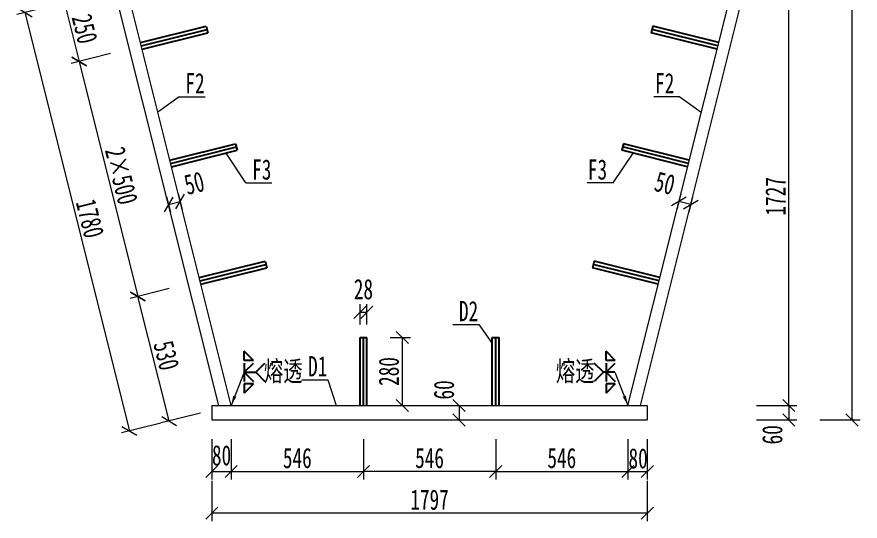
# Model space of a CAD drawing. Header units: millimetres. Extents: x -450182 to -147179, y 306993 to 695793.
# Drawn here: x -421638 to -418160, y 359278 to 361360 of the extents above; entities that cross this region are included whole.
import ezdxf

# ---------------------------------------------------------------- set-up
doc = ezdxf.new("R2010")
doc.units = ezdxf.units.MM
doc.header["$PDMODE"] = 34
doc.linetypes.add('CENTER2', pattern=[28.575, 19.05, -3.175, 3.175, -3.175])
doc.layers.get('Defpoints').update_dxf_attribs({"color": 8})
for name, color, linetype, lineweight in [('标注', 4, 'Continuous', 13), ('横隔板', 6, 'CENTER2', 18), ('细实线', 4, 'Continuous', 15), ('钢板粗线', 1, 'Continuous', 25)]:
    doc.layers.add(name, color=color, linetype=linetype, lineweight=lineweight)
doc.layers.add('焊缝', color=7, linetype='Continuous')
doc.styles.add('111', font='仿宋_GB2312.ttf', dxfattribs={"width": 0.7})
doc.styles.get("Standard").update_dxf_attribs({"font": '仿宋_GB2312.ttf'})
doc.dimstyles.new('200', dxfattribs={"dimscale": 0, "dimtxt": 2.5, "dimasz": 1.5, "dimexe": 1, "dimexo": 1, "dimgap": 0.4, "dimtad": 1, "dimdec": 0, "dimdsep": 46, "dimtxsty": '111', "dimblk": 'OBLIQUE', "dimcen": 0, "dimclrd": 256, "dimclre": 256, "dimclrt": 256, "dimadec": 1, "dimazin": 2, "dimtfac": 1, "dimtdec": 0, "dimtmove": 2, "dimatfit": 3, "dimfxl": 4, "dimfxlon": 1, "dimtolj": 1, "dimlwd": -1, "dimlwe": -1, "dimarcsym": 0})

# ---------------------------------------------------------------- blocks, each defined once
blk = doc.blocks.new('_Oblique')
at = {"color": 0, "linetype": 'ByBlock', "lineweight": -2}
blk.add_line((-0.5, -0.5), (0.5, 0.5), dxfattribs=at)
blk = doc.blocks.new('*D672')
at = {"layer": 'Defpoints', "color": 0, "transparency": 16777216}
for p in [(-420000.4, 359756.1), (-420000.4, 359696.1), (-419814.4, 359696.1)]:
    blk.add_point(p, dxfattribs=at)
at = {"layer": '细实线', "transparency": 16777216}
for p, q in [((-419864.4, 359756.1), (-419781.1, 359756.1)), ((-419814.4, 359756.1), (-419814.4, 359696.1)), ((-419864.4, 359696.1), (-419781.1, 359696.1))]:
    blk.add_line(p, q, dxfattribs=at)
at = {"layer": '细实线', "transparency": 16777216, "xscale": 50, "yscale": 50, "zscale": 50}
for p, rotation in [((-419814.4, 359756.1), 90), ((-419814.4, 359696.1), 270)]:
    blk.add_blockref('_Oblique', p, dxfattribs=dict(at, rotation=rotation))
at = {"layer": '细实线', "transparency": 16777216, "insert": (-419876.1, 359820.1), "char_height": 83.33, "attachment_point": 5, "rotation": 90, "style": '111'}
blk.add_mtext('\\A1;60', dxfattribs=at)
blk = doc.blocks.new('*D926')
at = {"layer": 'Defpoints', "color": 0, "transparency": 16777216}
for p in [(-420834.3, 359756.1), (-420754.3, 359756.1), (-420754.3, 359483.3)]:
    blk.add_point(p, dxfattribs=at)
at = {"layer": '细实线', "transparency": 16777216}
for p, q in [((-420834.3, 359616.7), (-420834.3, 359450)), ((-420754.3, 359616.7), (-420754.3, 359450)), ((-420834.3, 359483.3), (-420754.3, 359483.3))]:
    blk.add_line(p, q, dxfattribs=at)
at = {"layer": '细实线', "transparency": 16777216, "xscale": 50.00000000000004, "yscale": 50.00000000000004, "zscale": 50.00000000000004, "rotation": 180}
blk.add_blockref('_Oblique', (-420834.3, 359483.3), dxfattribs=at)
at = {"layer": '细实线', "transparency": 16777216, "xscale": 50.00000000000004, "yscale": 50.00000000000004, "zscale": 50.00000000000004}
blk.add_blockref('_Oblique', (-420754.3, 359483.3), dxfattribs=at)
at = {"layer": '细实线', "transparency": 16777216, "insert": (-420793.9, 359549.6), "char_height": 83.33, "attachment_point": 5, "style": '111'}
blk.add_mtext('\\A1;80', dxfattribs=at)
blk = doc.blocks.new('*D927')
at = {"layer": 'Defpoints', "color": 0, "transparency": 16777216}
for p in [(-420754.3, 359756.1), (-420208.7, 359756.1), (-420208.7, 359483.3)]:
    blk.add_point(p, dxfattribs=at)
at = {"layer": '细实线', "transparency": 16777216}
for p, q in [((-420754.3, 359616.7), (-420754.3, 359450)), ((-420208.7, 359616.7), (-420208.7, 359450)), ((-420754.3, 359483.3), (-420208.7, 359483.3))]:
    blk.add_line(p, q, dxfattribs=at)
at = {"layer": '细实线', "transparency": 16777216, "xscale": 50.00000000000004, "yscale": 50.00000000000004, "zscale": 50.00000000000004, "rotation": 180}
blk.add_blockref('_Oblique', (-420754.3, 359483.3), dxfattribs=at)
at = {"layer": '细实线', "transparency": 16777216, "xscale": 50.00000000000004, "yscale": 50.00000000000004, "zscale": 50.00000000000004}
blk.add_blockref('_Oblique', (-420208.7, 359483.3), dxfattribs=at)
at = {"layer": '细实线', "transparency": 16777216, "insert": (-420481.5, 359538.3), "char_height": 83.33, "attachment_point": 5, "style": '111'}
blk.add_mtext('\\A1;546', dxfattribs=at)
blk = doc.blocks.new('*D928')
at = {"layer": 'Defpoints', "color": 0, "transparency": 16777216}
for p in [(-419663.1, 359756.1), (-419117.5, 359756.1), (-419117.5, 359483.3)]:
    blk.add_point(p, dxfattribs=at)
at = {"layer": '细实线', "transparency": 16777216}
for p, q in [((-419663.1, 359616.7), (-419663.1, 359450)), ((-419117.5, 359616.7), (-419117.5, 359450)), ((-419663.1, 359483.3), (-419117.5, 359483.3))]:
    blk.add_line(p, q, dxfattribs=at)
at = {"layer": '细实线', "transparency": 16777216, "xscale": 50.00000000000004, "yscale": 50.00000000000004, "zscale": 50.00000000000004, "rotation": 180}
blk.add_blockref('_Oblique', (-419663.1, 359483.3), dxfattribs=at)
at = {"layer": '细实线', "transparency": 16777216, "xscale": 50.00000000000004, "yscale": 50.00000000000004, "zscale": 50.00000000000004}
blk.add_blockref('_Oblique', (-419117.5, 359483.3), dxfattribs=at)
at = {"layer": '细实线', "transparency": 16777216, "insert": (-419390.3, 359538.3), "char_height": 83.33, "attachment_point": 5, "style": '111'}
blk.add_mtext('\\A1;546', dxfattribs=at)
blk = doc.blocks.new('*D929')
at = {"layer": 'Defpoints', "color": 0, "transparency": 16777216}
for p in [(-419117.5, 359756.1), (-419037.5, 359756.1), (-419037.5, 359483.3)]:
    blk.add_point(p, dxfattribs=at)
at = {"layer": '细实线', "transparency": 16777216}
for p, q in [((-419117.5, 359616.7), (-419117.5, 359450)), ((-419037.5, 359616.7), (-419037.5, 359450)), ((-419117.5, 359483.3), (-419037.5, 359483.3))]:
    blk.add_line(p, q, dxfattribs=at)
at = {"layer": '细实线', "transparency": 16777216, "xscale": 50.00000000000004, "yscale": 50.00000000000004, "zscale": 50.00000000000004, "rotation": 180}
blk.add_blockref('_Oblique', (-419117.5, 359483.3), dxfattribs=at)
at = {"layer": '细实线', "transparency": 16777216, "xscale": 50.00000000000004, "yscale": 50.00000000000004, "zscale": 50.00000000000004}
blk.add_blockref('_Oblique', (-419037.5, 359483.3), dxfattribs=at)
at = {"layer": '细实线', "transparency": 16777216, "insert": (-419075.6, 359537), "char_height": 83.33, "attachment_point": 5, "style": '111'}
blk.add_mtext('\\A1;80', dxfattribs=at)
blk = doc.blocks.new('*D930')
at = {"layer": 'Defpoints', "color": 0, "transparency": 16777216}
for p in [(-420834.3, 359696.1), (-419037.5, 359696.1), (-420834.3, 359311.7)]:
    blk.add_point(p, dxfattribs=at)
at = {"layer": '标注', "transparency": 16777216}
for p, q in [((-420834.3, 359445), (-420834.3, 359278.4)), ((-419037.5, 359445), (-419037.5, 359278.4)), ((-419037.5, 359311.7), (-420834.3, 359311.7))]:
    blk.add_line(p, q, dxfattribs=at)
at = {"layer": '标注', "transparency": 16777216, "xscale": 49.99999999999995, "yscale": 49.99999999999995, "zscale": 49.99999999999995}
for p, rotation in [((-420834.3, 359311.7), 179.9999999999982), ((-419037.5, 359311.7), 359.9999999999982)]:
    blk.add_blockref('_Oblique', p, dxfattribs=dict(at, rotation=rotation))
at = {"layer": '标注', "transparency": 16777216, "insert": (-419935.9, 359366.7), "char_height": 83.33, "attachment_point": 5, "style": '111'}
blk.add_mtext('\\A1;1797', dxfattribs=at)
blk = doc.blocks.new('*D678')
at = {"layer": 'Defpoints', "color": 0, "transparency": 16777216}
for p in [(-418685.9, 361482.6), (-418454, 361482.6), (-419117.5, 359756.1)]:
    blk.add_point(p, dxfattribs=at)
at = {"layer": '细实线', "transparency": 16777216}
for p, q in [((-418587.3, 361482.6), (-418420.6, 361482.6)), ((-418454, 359756.1), (-418454, 361482.6)), ((-418587.3, 359756.1), (-418420.6, 359756.1))]:
    blk.add_line(p, q, dxfattribs=at)
at = {"layer": '细实线', "transparency": 16777216, "xscale": 50.00000000000004, "yscale": 50.00000000000004, "zscale": 50.00000000000004}
for p, rotation in [((-418454, 361482.6), 90), ((-418454, 359756.1), 270)]:
    blk.add_blockref('_Oblique', p, dxfattribs=dict(at, rotation=rotation))
at = {"layer": '细实线', "transparency": 16777216, "insert": (-418509, 360619.3), "char_height": 83.33, "attachment_point": 5, "rotation": 90, "style": '111'}
blk.add_mtext('\\A1;1727', dxfattribs=at)
blk = doc.blocks.new('*D931')
at = {"layer": 'Defpoints', "color": 0, "transparency": 16777216}
for p in [(-419276.8, 359756.1), (-419276.8, 359696.1), (-418454, 359696.1)]:
    blk.add_point(p, dxfattribs=at)
at = {"layer": '细实线', "transparency": 16777216}
for p, q in [((-418587.3, 359756.1), (-418420.6, 359756.1)), ((-418454, 359756.1), (-418454, 359696.1)), ((-418587.3, 359696.1), (-418420.6, 359696.1))]:
    blk.add_line(p, q, dxfattribs=at)
at = {"layer": '细实线', "transparency": 16777216, "xscale": 50.00000000000004, "yscale": 50.00000000000004, "zscale": 50.00000000000004}
for p, rotation in [((-418454, 359756.1), 90), ((-418454, 359696.1), 270)]:
    blk.add_blockref('_Oblique', p, dxfattribs=dict(at, rotation=rotation))
at = {"layer": '细实线', "transparency": 16777216, "insert": (-418521.4, 359634.8), "char_height": 83.33, "attachment_point": 5, "rotation": 90, "style": '111'}
blk.add_mtext('\\A1;60', dxfattribs=at)
blk = doc.blocks.new('*D932')
at = {"layer": 'Defpoints', "color": 0, "transparency": 16777216}
for p in [(-419253.4, 363249.1), (-418192.9, 363249.1), (-419162.8, 359696.1)]:
    blk.add_point(p, dxfattribs=at)
at = {"layer": '细实线', "transparency": 16777216}
for p, q in [((-418326.2, 363249.1), (-418159.6, 363249.1)), ((-418192.9, 359696.1), (-418192.9, 363249.1)), ((-418326.2, 359696.1), (-418159.6, 359696.1))]:
    blk.add_line(p, q, dxfattribs=at)
at = {"layer": '细实线', "transparency": 16777216, "xscale": 50.00000000000004, "yscale": 50.00000000000004, "zscale": 50.00000000000004}
for p, rotation in [((-418192.9, 363249.1), 90), ((-418192.9, 359696.1), 270)]:
    blk.add_blockref('_Oblique', p, dxfattribs=dict(at, rotation=rotation))
at = {"layer": '细实线', "transparency": 16777216, "insert": (-418247.9, 361472.6), "char_height": 83.33, "attachment_point": 5, "rotation": 90, "style": '111'}
blk.add_mtext('\\A1;3553', dxfattribs=at)
blk = doc.blocks.new('*D737')
at = {"layer": 'Defpoints', "color": 0, "transparency": 16777216}
for p in [(-420194.7, 360140.4), (-420222.7, 360036.1), (-420194.7, 360036.1)]:
    blk.add_point(p, dxfattribs=at)
at = {"layer": '细实线', "transparency": 16777216}
for p, q in [((-420222.7, 360090.4), (-420222.7, 360173.7)), ((-420194.7, 360090.4), (-420194.7, 360173.7)), ((-420222.7, 360140.4), (-420194.7, 360140.4))]:
    blk.add_line(p, q, dxfattribs=at)
at = {"layer": '细实线', "transparency": 16777216, "xscale": 50, "yscale": 50, "zscale": 50, "rotation": 180}
blk.add_blockref('_Oblique', (-420222.7, 360140.4), dxfattribs=at)
at = {"layer": '细实线', "transparency": 16777216, "xscale": 50, "yscale": 50, "zscale": 50}
blk.add_blockref('_Oblique', (-420194.7, 360140.4), dxfattribs=at)
at = {"layer": '细实线', "transparency": 16777216, "insert": (-420208.7, 360235.4), "char_height": 83.33, "attachment_point": 5, "style": '111'}
blk.add_mtext('\\A1;28', dxfattribs=at)
blk = doc.blocks.new('*D738')
at = {"layer": 'Defpoints', "color": 0, "transparency": 16777216}
for p in [(-420194.7, 360036.1), (-420194.7, 359756.1), (-420048.4, 359756.1)]:
    blk.add_point(p, dxfattribs=at)
at = {"layer": '细实线', "transparency": 16777216}
for p, q in [((-420098.4, 360036.1), (-420015.1, 360036.1)), ((-420048.4, 360036.1), (-420048.4, 359756.1)), ((-420098.4, 359756.1), (-420015.1, 359756.1))]:
    blk.add_line(p, q, dxfattribs=at)
at = {"layer": '细实线', "transparency": 16777216, "xscale": 50, "yscale": 50, "zscale": 50}
for p, rotation in [((-420048.4, 360036.1), 90), ((-420048.4, 359756.1), 270)]:
    blk.add_blockref('_Oblique', p, dxfattribs=dict(at, rotation=rotation))
at = {"layer": '细实线', "transparency": 16777216, "insert": (-420103.4, 359896.1), "char_height": 83.33, "attachment_point": 5, "rotation": 90, "style": '111'}
blk.add_mtext('\\A1;280', dxfattribs=at)
blk = doc.blocks.new('28-280加劲 无过焊孔')
at = {"layer": 'Defpoints'}
blk.add_line((0, 0), (0, -280), dxfattribs=at)
at = {"layer": '钢板粗线'}
for p, q in [((-14, 0), (-14, -280)), ((14, 0), (14, -280)), ((14, -280), (-14, -280))]:
    blk.add_line(p, q, dxfattribs=at)
blk = doc.blocks.new('*D1005')
at = {"layer": 'Defpoints', "color": 0, "transparency": 16777216}
for p in [(-420208.7, 359756.1), (-419663.1, 359756.1), (-420208.7, 359483.3)]:
    blk.add_point(p, dxfattribs=at)
at = {"layer": '标注', "transparency": 16777216}
for p, q in [((-420208.7, 359616.7), (-420208.7, 359450)), ((-419663.1, 359616.7), (-419663.1, 359450)), ((-419663.1, 359483.3), (-420208.7, 359483.3))]:
    blk.add_line(p, q, dxfattribs=at)
at = {"layer": '标注', "transparency": 16777216, "xscale": 49.99999999999987, "yscale": 49.99999999999987, "zscale": 49.99999999999987, "rotation": 180}
blk.add_blockref('_Oblique', (-420208.7, 359483.3), dxfattribs=at)
at = {"layer": '标注', "transparency": 16777216, "xscale": 49.99999999999987, "yscale": 49.99999999999987, "zscale": 49.99999999999987}
blk.add_blockref('_Oblique', (-419663.1, 359483.3), dxfattribs=at)
at = {"layer": '标注', "transparency": 16777216, "insert": (-419935.9, 359538.3), "char_height": 83.33, "attachment_point": 5, "style": '111'}
blk.add_mtext('\\A1;546', dxfattribs=at)
blk = doc.blocks.new('*D754')
at = {"layer": 'Defpoints', "color": 0, "transparency": 16777216}
for p in [(-421029.3, 360650), (-420980.8, 360662.1), (-420964.7, 360597.8)]:
    blk.add_point(p, dxfattribs=at)
at = {"layer": '细实线', "transparency": 16777216}
for p, q in [((-421021.2, 360617.7), (-421005.1, 360553.3)), ((-420972.7, 360629.8), (-420956.6, 360565.4)), ((-421013.2, 360585.6), (-420964.7, 360597.8))]:
    blk.add_line(p, q, dxfattribs=at)
at = {"layer": '细实线', "transparency": 16777216, "xscale": 50, "yscale": 50, "zscale": 50}
for p, rotation in [((-421013.2, 360585.6), 194.0362434679103), ((-420964.7, 360597.8), 14.0362434679103)]:
    blk.add_blockref('_Oblique', p, dxfattribs=dict(at, rotation=rotation))
at = {"layer": '细实线', "transparency": 16777216, "insert": (-420906.6, 360673.4), "char_height": 83.33, "attachment_point": 5, "rotation": 14.0362, "style": '111'}
blk.add_mtext('\\A1;50', dxfattribs=at)
blk = doc.blocks.new('*D757')
at = {"layer": 'Defpoints', "color": 0, "transparency": 16777216}
for p in [(-418891, 360662.1), (-418842.5, 360650), (-418907.1, 360597.8)]:
    blk.add_point(p, dxfattribs=at)
at = {"layer": '细实线', "transparency": 16777216}
for p, q in [((-418899.1, 360629.8), (-418915.2, 360565.4)), ((-418850.6, 360617.7), (-418866.7, 360553.3)), ((-418858.6, 360585.6), (-418907.1, 360597.8))]:
    blk.add_line(p, q, dxfattribs=at)
at = {"layer": '细实线', "transparency": 16777216, "xscale": 50, "yscale": 50, "zscale": 50}
for p, rotation in [((-418907.1, 360597.8), 165.9637565320897), ((-418858.6, 360585.6), 345.9637565320897)]:
    blk.add_blockref('_Oblique', p, dxfattribs=dict(at, rotation=rotation))
at = {"layer": '细实线', "transparency": 16777216, "insert": (-418965.3, 360673.4), "char_height": 83.33, "attachment_point": 5, "rotation": 345.9638, "style": '111'}
blk.add_mtext('\\A1;50', dxfattribs=at)
blk = doc.blocks.new('*D803')
at = {"layer": 'Defpoints', "color": 0, "transparency": 16777216}
for p in [(-421185.9, 361482.6), (-421125.3, 361240), (-421381.7, 361175.9)]:
    blk.add_point(p, dxfattribs=at)
at = {"layer": '标注', "transparency": 16777216}
for p, q in [((-421313, 361450.8), (-421474.7, 361410.4)), ((-421442.4, 361418.5), (-421381.7, 361175.9)), ((-421252.4, 361208.3), (-421414.1, 361167.8))]:
    blk.add_line(p, q, dxfattribs=at)
at = {"layer": '标注', "transparency": 16777216, "xscale": 50, "yscale": 50, "zscale": 50}
for p, rotation in [((-421442.4, 361418.5), 104.0362434683212), ((-421381.7, 361175.9), 284.0362434683212)]:
    blk.add_blockref('_Oblique', p, dxfattribs=dict(at, rotation=rotation))
at = {"layer": '标注', "transparency": 16777216, "insert": (-421358.7, 361310.5), "char_height": 83.33, "attachment_point": 5, "rotation": 284.0362, "style": '111'}
blk.add_mtext('\\A1;250', dxfattribs=at)
blk = doc.blocks.new('*D804')
at = {"layer": 'Defpoints', "color": 0, "transparency": 16777216}
for p in [(-421125.3, 361240), (-420882.7, 360269.9), (-421139.2, 360205.8)]:
    blk.add_point(p, dxfattribs=at)
at = {"layer": '标注', "transparency": 16777216}
for p, q in [((-421252.4, 361208.3), (-421414.1, 361167.8)), ((-421381.7, 361175.9), (-421139.2, 360205.8)), ((-421009.8, 360238.1), (-421171.5, 360197.7))]:
    blk.add_line(p, q, dxfattribs=at)
at = {"layer": '标注', "transparency": 16777216, "xscale": 50, "yscale": 50, "zscale": 50}
for p, rotation in [((-421381.7, 361175.9), 104.036243467687), ((-421139.2, 360205.8), 284.0362434676871)]:
    blk.add_blockref('_Oblique', p, dxfattribs=dict(at, rotation=rotation))
at = {"layer": '标注', "transparency": 16777216, "insert": (-421207.1, 360704.2), "char_height": 83.33, "attachment_point": 5, "rotation": 284.0362, "style": '111'}
blk.add_mtext('\\A1;2×500', dxfattribs=at)
blk = doc.blocks.new('*D1019')
at = {"layer": 'Defpoints', "color": 0, "transparency": 16777216}
for p in [(-421185.9, 361482.6), (-420754.3, 359756.1), (-421174.4, 359651)]:
    blk.add_point(p, dxfattribs=at)
at = {"layer": '标注', "transparency": 16777216}
for p, q in [((-421476.7, 361409.9), (-421638.4, 361369.4)), ((-421606.1, 361377.5), (-421174.4, 359651)), ((-421045.1, 359683.4), (-421206.8, 359642.9))]:
    blk.add_line(p, q, dxfattribs=at)
at = {"layer": '标注', "transparency": 16777216, "xscale": 49.99999999999987, "yscale": 49.99999999999987, "zscale": 49.99999999999987}
for p, rotation in [((-421606.1, 361377.5), 104.0362434679265), ((-421174.4, 359651), 284.0362434679265)]:
    blk.add_blockref('_Oblique', p, dxfattribs=dict(at, rotation=rotation))
at = {"layer": '标注', "transparency": 16777216, "insert": (-421336.9, 360527.6), "char_height": 83.33, "attachment_point": 5, "rotation": 284.0362, "style": '111'}
blk.add_mtext('\\A1;1780', dxfattribs=at)
blk = doc.blocks.new('*D1021')
at = {"layer": 'Defpoints', "color": 0, "transparency": 16777216}
for p in [(-420882.7, 360269.9), (-421139.2, 360205.8), (-420754.3, 359756.1)]:
    blk.add_point(p, dxfattribs=at)
at = {"layer": '标注', "transparency": 16777216}
for p, q in [((-421009.8, 360238.1), (-421171.5, 360197.7)), ((-421010.7, 359692), (-421139.2, 360205.8)), ((-420881.4, 359724.3), (-421043.1, 359683.9))]:
    blk.add_line(p, q, dxfattribs=at)
at = {"layer": '标注', "transparency": 16777216, "xscale": 49.99999999999987, "yscale": 49.99999999999987, "zscale": 49.99999999999987}
for p, rotation in [((-421139.2, 360205.8), 104.0362434678914), ((-421010.7, 359692), 284.0362434678914)]:
    blk.add_blockref('_Oblique', p, dxfattribs=dict(at, rotation=rotation))
at = {"layer": '标注', "transparency": 16777216, "insert": (-421021.6, 359962.2), "char_height": 83.33, "attachment_point": 5, "rotation": 284.0362, "style": '111'}
blk.add_mtext('\\A1;530', dxfattribs=at)

msp = doc.modelspace()

# ---------------------------------------------------------------- linework, layer by layer
at = {"layer": '横隔板', "color": 2, "ltscale": 550}
for p, q in [((-420805.8, 359756.1), (-421237.4, 361482.6)), ((-420754.3, 359756.1), (-421185.9, 361482.6)), ((-419117.5, 359756.1), (-418685.9, 361482.6)), ((-419066, 359756.1), (-418634.4, 361482.6)), ((-420834.3, 359756.1), (-419037.5, 359756.1)), ((-420834.3, 359756.1), (-420834.3, 359696.1)), ((-419037.5, 359756.1), (-419037.5, 359696.1)), ((-420834.3, 359696.1), (-419037.5, 359696.1))]:
    msp.add_line(p, q, dxfattribs=at)
at = {"layer": '焊缝', "color": 4}
for p, q in [((-420662.3, 359941.7), (-420700.1, 359979.5)), ((-420700.1, 359941.7), (-420700.1, 359979.5)), ((-419169.8, 359941.7), (-419207.6, 359979.5)), ((-419207.6, 359941.7), (-419207.6, 359979.5)), ((-420662.3, 359941.7), (-420700.1, 359941.7)), ((-420700.1, 359893.1), (-420662.3, 359930.9)), ((-420700.1, 359930.9), (-420700.1, 359855.3)), ((-420653.2, 359893.1), (-420615.4, 359930.9)), ((-419218.6, 359893.1), (-419256.4, 359930.9)), ((-419169.8, 359941.7), (-419207.6, 359941.7)), ((-419207.6, 359893.1), (-419169.8, 359930.9)), ((-419207.6, 359930.9), (-419207.6, 359855.3)), ((-420700.1, 359893.1), (-420653.2, 359893.1)), ((-420700.1, 359893.1), (-420662.3, 359855.3)), ((-420653.2, 359893.1), (-420615.4, 359855.3)), ((-419218.6, 359893.1), (-419256.4, 359855.3)), ((-419171.7, 359893.1), (-419218.6, 359893.1)), ((-419207.6, 359893.1), (-419169.8, 359855.3)), ((-420662.3, 359844.5), (-420700.1, 359844.5)), ((-420700.1, 359844.5), (-420700.1, 359806.7)), ((-420662.3, 359844.5), (-420700.1, 359806.7)), ((-419169.8, 359844.5), (-419207.6, 359844.5)), ((-419207.6, 359844.5), (-419207.6, 359806.7)), ((-419169.8, 359844.5), (-419207.6, 359806.7))]:
    msp.add_line(p, q, dxfattribs=at)
for points in [[(-420733.1, 359791.2), (-420745.7, 359796.2), (-420754.3, 359756.1)], [(-419138.7, 359791.2), (-419126.2, 359796.2), (-419117.5, 359756.1)]]:
    msp.add_solid(points, dxfattribs=at)
at = {"layer": '细实线'}
for p, q in [((-420968.8, 361030.5), (-421057, 360967)), ((-420968.8, 361030.5), (-420861.5, 361030.5)), ((-418903, 361030.5), (-419010.3, 361030.5)), ((-418903, 361030.5), (-418814.8, 360967)), ((-420693.3, 360674.3), (-420775.5, 360797.6)), ((-419178.6, 360674.3), (-419096.3, 360797.6)), ((-420693.3, 360674.3), (-420586, 360674.3)), ((-419178.6, 360674.3), (-419285.8, 360674.3)), ((-419840.3, 360089.6), (-419733, 360089.6)), ((-419733, 360089.6), (-419677.1, 360011.2)), ((-420700.1, 359893.1), (-420754.3, 359756.1)), ((-419171.7, 359893.1), (-419117.5, 359756.1)), ((-420462.7, 359861.9), (-420355.5, 359861.9)), ((-420355.5, 359861.9), (-420321.8, 359756.1))]:
    msp.add_line(p, q, dxfattribs=at)

# ---------------------------------------------------------------- block references
for p, rotation in [((-421125.3, 361240), 104.0362434683023), ((-421004, 360755), 104.0362434683023), ((-420882.7, 360269.9), 104.0362434683023), ((-420208.7, 359756.1), 180.0000000000243), ((-419663.1, 359756.1), 180.0000000000243)]:
    msp.add_blockref('28-280加劲 无过焊孔', p, dxfattribs=dict(at, rotation=rotation))
at = {"layer": '细实线', "xscale": -1, "rotation": 255.9637565316977}
for p in [(-418746.5, 361240), (-418867.8, 360755), (-418989.1, 360269.9)]:
    msp.add_blockref('28-280加劲 无过焊孔', p, dxfattribs=at)

# ---------------------------------------------------------------- texts
at = {"layer": '细实线', "width": 0.7}
for s, p in [('F2', (-420943.2, 361044.6)), ('F2', (-419005.5, 361044.6)), ('F3', (-420667.7, 360688.4)), ('F3', (-419282.7, 360688.4)), ('D2', (-419814.7, 360103.7)), ('D1', (-420437.1, 359876.1)), ('熔透', (-420619.1, 359856)), ('熔透', (-419414.8, 359856))]:
    msp.add_text(s, height=83.33, dxfattribs=at).set_placement(p)

# ---------------------------------------------------------------- dimensions: what is measured, and where the dimension line sits
at = {"layer": '标注'}
for p1, p2, distance, picture, middle in [((-421185.9, 361482.6), (-420754.3, 359756.1), -433.1, '*D1019', (-421336.9, 360527.6)), ((-421185.9, 361482.6), (-421125.3, 361240), -264.3, '*D803', (-421358.7, 361310.5)), ((-420754.3, 359756.1), (-420882.7, 360269.9), 264.3, '*D1021', (-421021.6, 359962.2)), ((-419037.5, 359696.1), (-420834.3, 359696.1), 384.4, '*D930', (-419935.9, 359366.7))]:
    dim = msp.add_aligned_dim(p1=p1, p2=p2, distance=distance, dimstyle='200', override={"dimscale": 33.333333, "dimarcsym": 1}, dxfattribs=at)
    dim.commit()
    dim.dimension.update_dxf_attribs({"geometry": picture, "text_midpoint": middle})
dim = msp.add_aligned_dim(p1=(-421125.3, 361240), p2=(-420882.7, 360269.9), distance=-264.3, text='2×500', dimstyle='200', override={"dimscale": 33.333333, "dimarcsym": 1}, dxfattribs=at)
dim.commit()
dim.dimension.update_dxf_attribs({"geometry": '*D804', "text_midpoint": (-421207.1, 360704.2)})
dim = msp.add_linear_dim(base=(-420208.7, 359483.3), p1=(-419663.1, 359756.1), p2=(-420208.7, 359756.1), dimstyle='200', override={"dimscale": 33.333333, "dimarcsym": 1}, dxfattribs=at)
dim.commit()
dim.dimension.update_dxf_attribs({"geometry": '*D1005', "text_midpoint": (-419935.9, 359538.3)})
at = {"layer": '细实线'}
for base, p1, p2, picture, middle in [((-418192.9, 363249.1), (-419162.8, 359696.1), (-419253.4, 363249.1), '*D932', (-418247.9, 361472.6)), ((-418453.9780877, 361482.5686059), (-419117.535045, 359756.0686059), (-418685.9100451, 361482.5686059), '*D678', (-418508.9780877, 360619.3186059))]:
    dim = msp.add_linear_dim(base=base, p1=p1, p2=p2, angle=90, dimstyle='200', override={"dimscale": 33.333333, "dimarcsym": 1}, dxfattribs=at)
    dim.commit()
    dim.dimension.update_dxf_attribs({"geometry": picture, "text_midpoint": middle})
for base, p1, p2, angle, override, picture, middle, dimtype in [((-420964.7, 360597.8), (-421029.3, 360650), (-420980.8, 360662.1), 14.0362, {"dimscale": 33.333333, "dimfxl": 1.5, "dimarcsym": 1}, '*D754', (-420906.6, 360673.4), 161), ((-418907.1, 360597.8), (-418842.5, 360650), (-418891, 360662.1), 165.9638, {"dimscale": 33.333333, "dimfxl": 1.5, "dimarcsym": 1}, '*D757', (-418965.3, 360673.4), 161), ((-419814.4, 359696.1), (-420000.4, 359756.1), (-420000.4, 359696.1), 270, {"dimscale": 33.333333, "dimfxl": 1.5, "dimarcsym": 1}, '*D672', (-419876.1, 359820.1), 161), ((-418454, 359696.1), (-419276.8, 359756.1), (-419276.8, 359696.1), 90, {"dimscale": 33.333333, "dimarcsym": 1}, '*D931', (-418521.4, 359634.8), 160), ((-420754.3, 359483.3), (-420834.3, 359756.1), (-420754.3, 359756.1), 360, {"dimscale": 33.333333, "dimarcsym": 1}, '*D926', (-420793.9, 359549.6), 161), ((-419037.5, 359483.3), (-419117.5, 359756.1), (-419037.5, 359756.1), 0, {"dimscale": 33.333333, "dimarcsym": 1}, '*D929', (-419075.6, 359537), 161)]:
    dim = msp.add_linear_dim(base=base, p1=p1, p2=p2, angle=angle, dimstyle='200', override=override, dxfattribs=at)
    dim.commit()
    dim.dimension.update_dxf_attribs({"geometry": picture, "text_midpoint": middle, "dimtype": dimtype})
for p1, p2, distance, override, picture, middle in [((-420222.7, 360036.1), (-420194.7, 360036.1), 104.3, {"dimscale": 33.333333, "dimfxl": 1.5, "dimarcsym": 1}, '*D737', (-420208.7, 360235.4)), ((-420194.7, 360036.1), (-420194.7, 359756.1), 146.3, {"dimscale": 33.333333, "dimfxl": 1.5, "dimarcsym": 1}, '*D738', (-420103.4, 359896.1)), ((-420754.3, 359756.1), (-420208.7, 359756.1), -272.7, {"dimscale": 33.333333, "dimarcsym": 1}, '*D927', (-420481.5, 359538.3)), ((-419663.1, 359756.1), (-419117.5, 359756.1), -272.7, {"dimscale": 33.333333, "dimarcsym": 1}, '*D928', (-419390.3, 359538.3))]:
    dim = msp.add_aligned_dim(p1=p1, p2=p2, distance=distance, dimstyle='200', override=override, dxfattribs=at)
    dim.commit()
    dim.dimension.update_dxf_attribs({"geometry": picture, "text_midpoint": middle})

doc.saveas('drawing.dxf')
